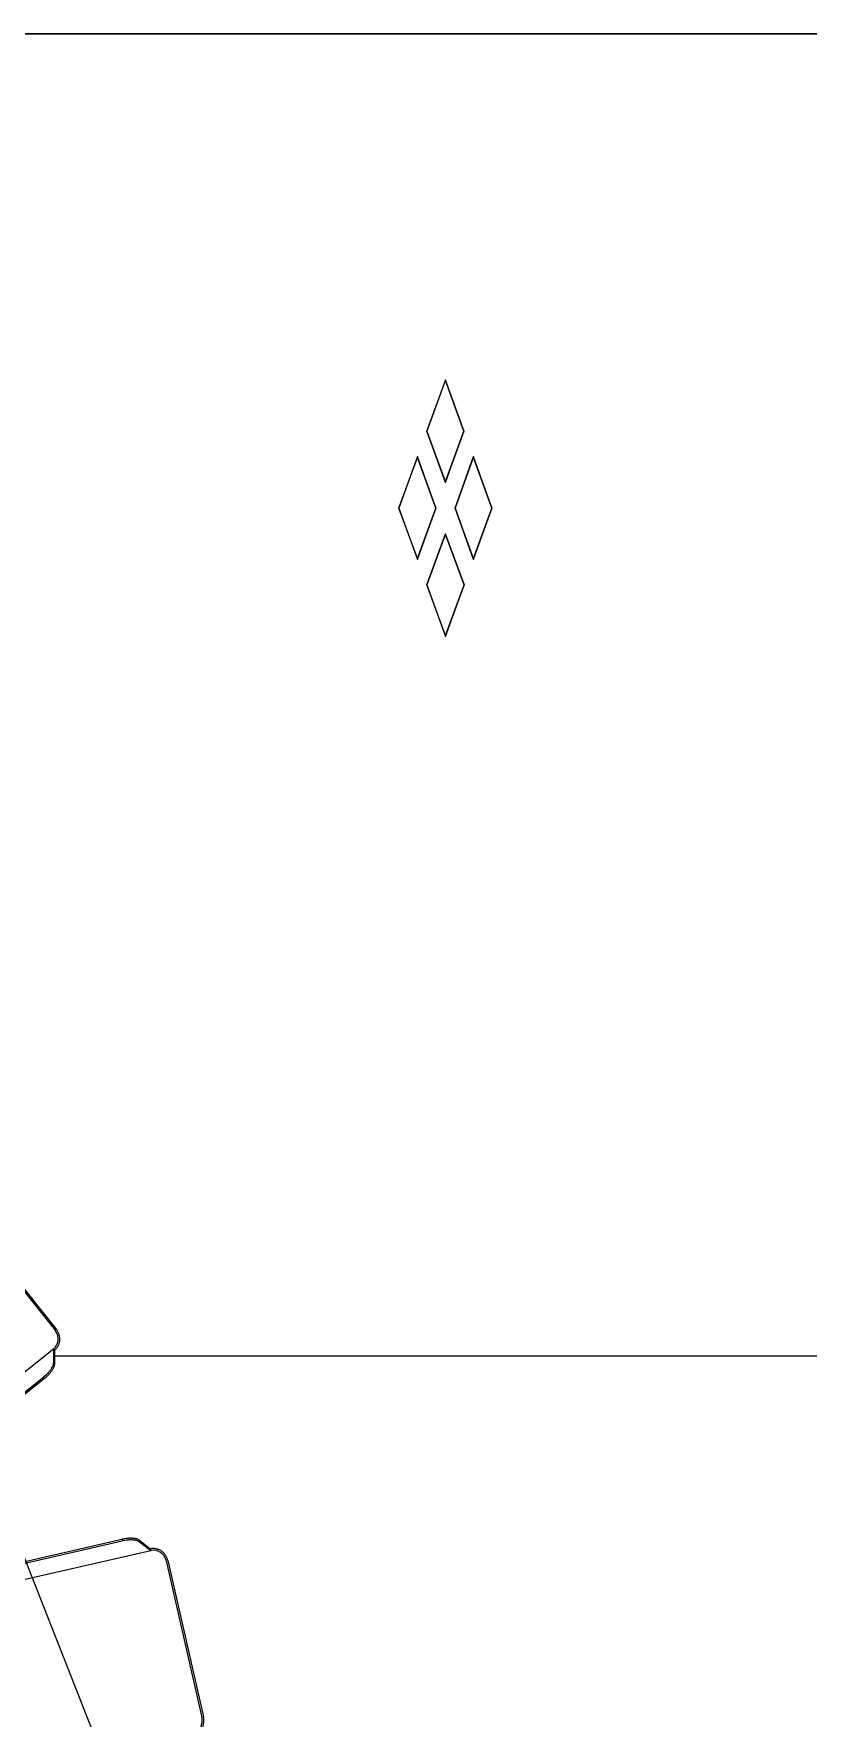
# Model space of a CAD drawing. Header units: millimetres. Extents: x -187347 to 135007, y -6415 to 292048.
# Drawn here: x -40675 to -40106, y 8747 to 9986 of the extents above; entities that cross this region are included whole.
import ezdxf

# ---------------------------------------------------------------- set-up
doc = ezdxf.new("R2010")
doc.units = ezdxf.units.MM
doc.header["$LTSCALE"] = 100
doc.layers.get('0').update_dxf_attribs({"lineweight": 18})
doc.layers.add('1', color=7, linetype='Continuous')
doc.layers.add('Layout Cabinplant', color=30, linetype='Continuous')

# ---------------------------------------------------------------- blocks, each defined once
blk = doc.blocks.new('CP_Giblet area_New')
at = {"color": 0, "linetype": 'Continuous'}
for p, q in [((-626.1, -95.4), (-625, -95.1)), ((-599.9, -210.4), (-626.1, -95.4)), ((-598.7, -210.2), (-625, -95.1)), ((-438.6, -183.9), (-587.3, -217.8)), ((-456.5, -199.8), (-566.4, -224.9)), ((-456.3, -201), (-566.2, -226.1)), ((-579.1, -224.3), (-587.3, -217.8)), ((-586.9, -219.1), (-587.3, -217.8)), ((-587.3, -217.8), (-586.9, -219.1)), ((-579, -225.5), (-586.9, -219.1)), ((-579.1, -224.3), (-579, -225.5)), ((-566.2, -226.1), (-566.4, -224.9)), ((-515.8, -365.9), (-396.6, -271)), ((-509.2, -344.3), (-421.3, -274.3)), ((-508.4, -345.2), (-420.5, -275.1)), ((-508.4, -345.2), (-509.2, -344.3)), ((-516.7, -354.7), (-515.8, -355.5)), ((-516.6, -365.1), (-516.7, -354.7)), ((-515.8, -365.9), (-515.8, -355.5)), ((-516.7, -361), (-1261.5, -361)), ((-516.7, -361), (-1261.5, -361)), ((-515.8, -365.9), (-516.6, -365.1)), ((-517.9, -380.6), (-517, -379.8)), ((-444.3, -472.8), (-517.9, -380.6)), ((-443.4, -472.1), (-517, -379.8)), ((-803.9, -890.2), (-817.7, -928)), ((-803.9, -890.8), (-817.7, -928)), ((-817.7, -928), (-803.9, -890.8)), ((-790.2, -928), (-803.9, -890.2)), ((-803.9, -890.8), (-790.2, -928)), ((-817.7, -928), (-803.9, -965.7)), ((-803.9, -965.1), (-817.7, -928)), ((-817.7, -928), (-803.9, -965.1)), ((-803.9, -965.7), (-790.2, -928)), ((-790.2, -928), (-803.9, -965.1)), ((-790.2, -928), (-803.9, -965.7)), ((-824.5, -946.8), (-838.1, -984.6)), ((-824.5, -947.4), (-838.1, -984.6)), ((-838.1, -984.6), (-824.5, -947.4)), ((-811, -984.6), (-824.5, -946.8)), ((-824.5, -946.8), (-811, -984.6)), ((-824.5, -947.4), (-811, -984.6)), ((-783.3, -946.8), (-796.8, -984.6)), ((-783.3, -947.4), (-796.8, -984.6)), ((-796.8, -984.6), (-783.3, -947.4)), ((-769.8, -984.6), (-783.3, -946.8)), ((-783.3, -947.4), (-769.8, -984.6)), ((-838.1, -984.6), (-824.5, -1022.4)), ((-838.1, -984.6), (-824.5, -1021.8)), ((-824.5, -1021.8), (-838.1, -984.6)), ((-824.5, -1022.4), (-811, -984.6)), ((-811, -984.6), (-824.5, -1021.8)), ((-811, -984.6), (-824.5, -1022.4)), ((-783.3, -1021.8), (-796.8, -984.6)), ((-796.8, -984.6), (-783.3, -1022.4)), ((-796.8, -984.6), (-783.3, -1021.8)), ((-783.3, -1022.4), (-769.8, -984.6)), ((-769.8, -984.6), (-783.3, -1021.8)), ((-803.9, -1003.5), (-817.5, -1041.2)), ((-803.9, -1003.5), (-790.2, -1041.2)), ((-790.2, -1041.2), (-803.9, -1003.5)), ((-817.5, -1041.2), (-803.9, -1004.1)), ((-803.9, -1004.1), (-817.5, -1041.2)), ((-803.9, -1004.1), (-790.2, -1041.2)), ((-817.5, -1041.2), (-803.9, -1079)), ((-817.5, -1041.2), (-803.9, -1078.4)), ((-803.9, -1078.4), (-817.5, -1041.2)), ((-790.2, -1041.2), (-803.9, -1078.4)), ((-803.9, -1079), (-790.2, -1041.2)), ((-1261.5, -1333.4), (-366.7, -1333.4)), ((-366.7, -1333.4), (-1261.5, -1333.4))]:
    blk.add_line(p, q, dxfattribs=at)
for points in [[(-618.3, -82.1), (-620.3, -82.7), (-622.1, -83.8), (-622.9, -84.5), (-623.6, -85.2), (-624.3, -86.1), (-624.9, -86.9), (-625.4, -87.9), (-625.8, -88.9), (-626.1, -89.9), (-626.3, -91), (-626.4, -93.2), (-626.1, -95.4)], [(-617.9, -83.3), (-619.7, -83.8), (-621.3, -84.8), (-622, -85.4), (-622.7, -86), (-623.3, -86.8), (-623.8, -87.6), (-624.3, -88.4), (-624.6, -89.3), (-624.9, -90.3), (-625.1, -91.2), (-625.2, -93.2), (-625, -95.1)], [(-599.9, -210.4), (-599.2, -212.5), (-598.1, -214.4), (-597.5, -215.3), (-596.7, -216.1), (-596, -216.8), (-595.1, -217.5), (-594.2, -218), (-593.2, -218.5), (-592.2, -218.8), (-591.2, -219.1), (-589.1, -219.3), (-586.9, -219.1)], [(-598.7, -210.2), (-598.1, -212), (-597.2, -213.7), (-596.6, -214.5), (-595.9, -215.2), (-595.2, -215.9), (-594.5, -216.4), (-593.6, -216.9), (-592.8, -217.3), (-591.9, -217.7), (-591, -217.9), (-589.2, -218), (-587.3, -217.8)], [(-579.1, -224.3), (-578.1, -224.8), (-577.1, -225.2), (-576.4, -225.3), (-575.7, -225.5), (-574.8, -225.5), (-574, -225.6), (-573.1, -225.6), (-572.1, -225.6), (-571.2, -225.6), (-570.2, -225.5), (-568.3, -225.3), (-566.4, -224.9)], [(-579, -225.5), (-578, -226), (-577, -226.4), (-576.3, -226.5), (-575.5, -226.6), (-574.7, -226.7), (-573.8, -226.8), (-572.9, -226.8), (-572, -226.8), (-571, -226.8), (-570.1, -226.7), (-568.1, -226.4), (-566.2, -226.1)], [(-509.2, -344.3), (-510.7, -345.6), (-512.1, -347), (-512.7, -347.7), (-513.4, -348.4), (-513.9, -349.1), (-514.5, -349.8), (-515, -350.5), (-515.4, -351.3), (-515.8, -351.9), (-516.1, -352.6), (-516.5, -353.6), (-516.7, -354.7)], [(-508.4, -345.2), (-509.8, -346.5), (-511.2, -347.8), (-511.9, -348.5), (-512.5, -349.2), (-513.1, -350), (-513.7, -350.7), (-514.1, -351.4), (-514.6, -352.1), (-514.9, -352.7), (-515.3, -353.4), (-515.7, -354.4), (-515.8, -355.5)], [(-516.6, -365.1), (-518.1, -366.6), (-519.3, -368.4), (-519.8, -369.4), (-520.1, -370.4), (-520.3, -371.4), (-520.5, -372.4), (-520.5, -373.5), (-520.4, -374.6), (-520.2, -375.7), (-520, -376.7), (-519.1, -378.7), (-517.9, -380.6)], [(-515.8, -365.9), (-517.1, -367.4), (-518.2, -369), (-518.6, -369.8), (-518.9, -370.7), (-519.1, -371.6), (-519.3, -372.6), (-519.3, -373.5), (-519.2, -374.5), (-519.1, -375.4), (-518.8, -376.4), (-518.1, -378.2), (-517, -379.8)]]:
    blk.add_spline(points, degree=3, dxfattribs=at)
at = {"layer": '1', "color": 0, "linetype": 'Continuous'}
blk.add_line((-112.3, -1182.3), (-1495.7, 2329.7), dxfattribs=at)

msp = doc.modelspace()

# ---------------------------------------------------------------- block references
at = {"layer": 'Layout Cabinplant', "rotation": 180}
msp.add_blockref('CP_Giblet area_New', (-41176.6, 8652.2, 0), dxfattribs=at)

doc.saveas('drawing.dxf')
